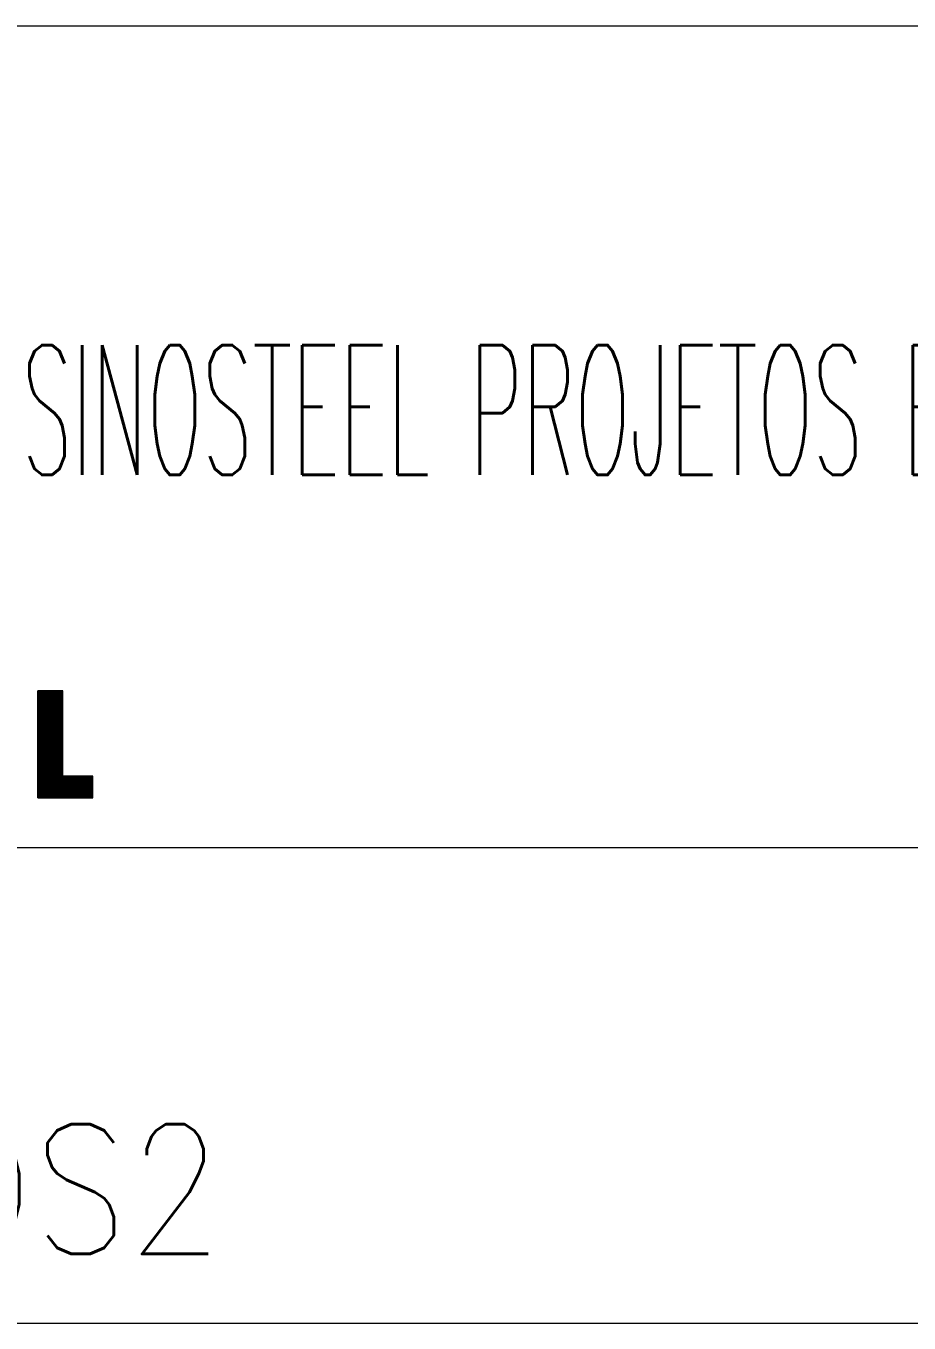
# Model space of a CAD drawing. Header units: millimetres. Extents: x -753 to 90, y 56274 to 56868.
# Drawn here: x -22.05 to -1.62, y 56323.71 to 56353.71 of the extents above; entities that cross this region are included whole.
import ezdxf

# ---------------------------------------------------------------- set-up
doc = ezdxf.new("R2010")
doc.units = ezdxf.units.MM
doc.linetypes.add('XKITLINE00', pattern=[0])
doc.layers.add('Outro tipo de objeto', color=7, linetype='Continuous', lineweight=0)
doc.styles.add('ROMANS', font='romans__.ttf')
doc.styles.add('SIMPLEX', font='simplex_.ttf')

msp = doc.modelspace()

# ---------------------------------------------------------------- linework, layer by layer
at = {"layer": 'Outro tipo de objeto', "color": 5, "linetype": 'XKITLINE00', "lineweight": 0}
for p, q in [((-725.518, 56353.714), (80.487, 56353.714)), ((-94.514, 56334.714), (80.487, 56334.714)), ((-94.514, 56323.714), (80.487, 56323.714))]:
    msp.add_line(p, q, dxfattribs=at)
at = {"layer": 'Outro tipo de objeto', "color": 7, "linetype": 'XKITLINE00', "lineweight": 0}
for p, q in [((-21.772, 56338.34), (-21.772, 56335.862)), ((-21.192, 56338.34), (-21.772, 56338.34)), ((-21.768, 56335.862), (-21.768, 56338.34)), ((-21.763, 56335.862), (-21.763, 56338.34)), ((-21.757, 56335.862), (-21.757, 56338.34)), ((-21.752, 56335.862), (-21.752, 56338.34)), ((-21.747, 56335.862), (-21.747, 56338.34)), ((-21.742, 56335.862), (-21.742, 56338.34)), ((-21.736, 56335.862), (-21.736, 56338.34)), ((-21.731, 56335.862), (-21.731, 56338.34)), ((-21.726, 56335.862), (-21.726, 56338.34)), ((-21.721, 56335.862), (-21.721, 56338.34)), ((-21.715, 56335.862), (-21.715, 56338.34)), ((-21.71, 56335.862), (-21.71, 56338.34)), ((-21.705, 56335.862), (-21.705, 56338.34)), ((-21.7, 56335.862), (-21.7, 56338.34)), ((-21.694, 56335.862), (-21.694, 56338.34)), ((-21.689, 56335.862), (-21.689, 56338.34)), ((-21.684, 56335.862), (-21.684, 56338.34)), ((-21.679, 56335.862), (-21.679, 56338.34)), ((-21.673, 56335.862), (-21.673, 56338.34)), ((-21.668, 56335.862), (-21.668, 56338.34)), ((-21.663, 56335.862), (-21.663, 56338.34)), ((-21.658, 56335.862), (-21.658, 56338.34)), ((-21.652, 56335.862), (-21.652, 56338.34)), ((-21.647, 56335.862), (-21.647, 56338.34)), ((-21.642, 56335.862), (-21.642, 56338.34)), ((-21.637, 56335.862), (-21.637, 56338.34)), ((-21.631, 56335.862), (-21.631, 56338.34)), ((-21.626, 56335.862), (-21.626, 56338.34)), ((-21.621, 56335.862), (-21.621, 56338.34)), ((-21.616, 56335.862), (-21.616, 56338.34)), ((-21.61, 56335.862), (-21.61, 56338.34)), ((-21.605, 56335.862), (-21.605, 56338.34)), ((-21.6, 56335.862), (-21.6, 56338.34)), ((-21.595, 56335.862), (-21.595, 56338.34)), ((-21.59, 56335.862), (-21.59, 56338.34)), ((-21.584, 56335.862), (-21.584, 56338.34)), ((-21.579, 56335.862), (-21.579, 56338.34)), ((-21.574, 56335.862), (-21.574, 56338.34)), ((-21.569, 56335.862), (-21.569, 56338.34)), ((-21.563, 56335.862), (-21.563, 56338.34)), ((-21.558, 56335.862), (-21.558, 56338.34)), ((-21.553, 56335.862), (-21.553, 56338.34)), ((-21.548, 56335.862), (-21.548, 56338.34)), ((-21.542, 56335.862), (-21.542, 56338.34)), ((-21.537, 56335.862), (-21.537, 56338.34)), ((-21.532, 56335.862), (-21.532, 56338.34)), ((-21.527, 56335.862), (-21.527, 56338.34)), ((-21.521, 56335.862), (-21.521, 56338.34)), ((-21.516, 56335.862), (-21.516, 56338.34)), ((-21.511, 56335.862), (-21.511, 56338.34)), ((-21.506, 56335.862), (-21.506, 56338.34)), ((-21.5, 56335.862), (-21.5, 56338.34)), ((-21.495, 56335.862), (-21.495, 56338.34)), ((-21.49, 56335.862), (-21.49, 56338.34)), ((-21.485, 56335.862), (-21.485, 56338.34)), ((-21.479, 56335.862), (-21.479, 56338.34)), ((-21.474, 56335.862), (-21.474, 56338.34)), ((-21.469, 56335.862), (-21.469, 56338.34)), ((-21.464, 56335.862), (-21.464, 56338.34)), ((-21.458, 56335.862), (-21.458, 56338.34)), ((-21.453, 56335.862), (-21.453, 56338.34)), ((-21.448, 56335.862), (-21.448, 56338.34)), ((-21.443, 56335.862), (-21.443, 56338.34)), ((-21.437, 56335.862), (-21.437, 56338.34)), ((-21.432, 56335.862), (-21.432, 56338.34)), ((-21.427, 56335.862), (-21.427, 56338.34)), ((-21.422, 56335.862), (-21.422, 56338.34)), ((-21.416, 56335.862), (-21.416, 56338.34)), ((-21.411, 56335.862), (-21.411, 56338.34)), ((-21.406, 56335.862), (-21.406, 56338.34)), ((-21.401, 56335.862), (-21.401, 56338.34)), ((-21.395, 56335.862), (-21.395, 56338.34)), ((-21.39, 56335.862), (-21.39, 56338.34)), ((-21.385, 56335.862), (-21.385, 56338.34)), ((-21.38, 56335.862), (-21.38, 56338.34)), ((-21.374, 56335.862), (-21.374, 56338.34)), ((-21.369, 56335.862), (-21.369, 56338.34)), ((-21.364, 56335.862), (-21.364, 56338.34)), ((-21.359, 56335.862), (-21.359, 56338.34)), ((-21.353, 56335.862), (-21.353, 56338.34)), ((-21.348, 56335.862), (-21.348, 56338.34)), ((-21.343, 56335.862), (-21.343, 56338.34)), ((-21.338, 56335.862), (-21.338, 56338.34)), ((-21.332, 56335.862), (-21.332, 56338.34)), ((-21.327, 56335.862), (-21.327, 56338.34)), ((-21.322, 56335.862), (-21.322, 56338.34)), ((-21.317, 56335.862), (-21.317, 56338.34)), ((-21.311, 56335.862), (-21.311, 56338.34)), ((-21.306, 56335.862), (-21.306, 56338.34)), ((-21.301, 56335.862), (-21.301, 56338.34)), ((-21.296, 56335.862), (-21.296, 56338.34)), ((-21.29, 56335.862), (-21.29, 56338.34)), ((-21.285, 56335.862), (-21.285, 56338.34)), ((-21.28, 56335.862), (-21.28, 56338.34)), ((-21.275, 56335.862), (-21.275, 56338.34)), ((-21.269, 56335.862), (-21.269, 56338.34)), ((-21.264, 56335.862), (-21.264, 56338.34)), ((-21.259, 56335.862), (-21.259, 56338.34)), ((-21.254, 56335.862), (-21.254, 56338.34)), ((-21.248, 56335.862), (-21.248, 56338.34)), ((-21.243, 56335.862), (-21.243, 56338.34)), ((-21.238, 56335.862), (-21.238, 56338.34)), ((-21.233, 56335.862), (-21.233, 56338.34)), ((-21.227, 56335.862), (-21.227, 56338.34)), ((-21.222, 56335.862), (-21.222, 56338.34)), ((-21.217, 56335.862), (-21.217, 56338.34)), ((-21.212, 56335.862), (-21.212, 56338.34)), ((-21.206, 56335.862), (-21.206, 56338.34)), ((-21.201, 56335.862), (-21.201, 56338.34)), ((-21.196, 56335.862), (-21.196, 56338.34)), ((-21.192, 56336.363), (-21.192, 56338.34)), ((-20.496, 56336.363), (-21.192, 56336.363)), ((-21.191, 56335.862), (-21.191, 56336.363)), ((-21.185, 56335.862), (-21.185, 56336.363)), ((-21.18, 56335.862), (-21.18, 56336.363)), ((-21.175, 56335.862), (-21.175, 56336.363)), ((-21.17, 56335.862), (-21.17, 56336.363)), ((-21.165, 56335.862), (-21.165, 56336.363)), ((-21.159, 56335.862), (-21.159, 56336.363)), ((-21.154, 56335.862), (-21.154, 56336.363)), ((-21.149, 56335.862), (-21.149, 56336.363)), ((-21.144, 56335.862), (-21.144, 56336.363)), ((-21.138, 56335.862), (-21.138, 56336.363)), ((-21.133, 56335.862), (-21.133, 56336.363)), ((-21.128, 56335.862), (-21.128, 56336.363)), ((-21.123, 56335.862), (-21.123, 56336.363)), ((-21.117, 56335.862), (-21.117, 56336.363)), ((-21.112, 56335.862), (-21.112, 56336.363)), ((-21.107, 56335.862), (-21.107, 56336.363)), ((-21.102, 56335.862), (-21.102, 56336.363)), ((-21.096, 56335.862), (-21.096, 56336.363)), ((-21.091, 56335.862), (-21.091, 56336.363)), ((-21.086, 56335.862), (-21.086, 56336.363)), ((-21.081, 56335.862), (-21.081, 56336.363)), ((-21.075, 56335.862), (-21.075, 56336.363)), ((-21.07, 56335.862), (-21.07, 56336.363)), ((-21.065, 56335.862), (-21.065, 56336.363)), ((-21.06, 56335.862), (-21.06, 56336.363)), ((-21.054, 56335.862), (-21.054, 56336.363)), ((-21.049, 56335.862), (-21.049, 56336.363)), ((-21.044, 56335.862), (-21.044, 56336.363)), ((-21.039, 56335.862), (-21.039, 56336.363)), ((-21.033, 56335.862), (-21.033, 56336.363)), ((-21.028, 56335.862), (-21.028, 56336.363)), ((-21.023, 56335.862), (-21.023, 56336.363)), ((-21.018, 56335.862), (-21.018, 56336.363)), ((-21.012, 56335.862), (-21.012, 56336.363)), ((-21.007, 56335.862), (-21.007, 56336.363)), ((-21.002, 56335.862), (-21.002, 56336.363)), ((-20.997, 56335.862), (-20.997, 56336.363)), ((-20.991, 56335.862), (-20.991, 56336.363)), ((-20.986, 56335.862), (-20.986, 56336.363)), ((-20.981, 56335.862), (-20.981, 56336.363)), ((-20.976, 56335.862), (-20.976, 56336.363)), ((-20.97, 56335.862), (-20.97, 56336.363)), ((-20.965, 56335.862), (-20.965, 56336.363)), ((-20.96, 56335.862), (-20.96, 56336.363)), ((-20.955, 56335.862), (-20.955, 56336.363)), ((-20.949, 56335.862), (-20.949, 56336.363)), ((-20.944, 56335.862), (-20.944, 56336.363)), ((-20.939, 56335.862), (-20.939, 56336.363)), ((-20.934, 56335.862), (-20.934, 56336.363)), ((-20.928, 56335.862), (-20.928, 56336.363)), ((-20.923, 56335.862), (-20.923, 56336.363)), ((-20.918, 56335.862), (-20.918, 56336.363)), ((-20.913, 56335.862), (-20.913, 56336.363)), ((-20.907, 56335.862), (-20.907, 56336.363)), ((-20.902, 56335.862), (-20.902, 56336.363)), ((-20.897, 56335.862), (-20.897, 56336.363)), ((-20.892, 56335.862), (-20.892, 56336.363)), ((-20.886, 56335.862), (-20.886, 56336.363)), ((-20.881, 56335.862), (-20.881, 56336.363)), ((-20.876, 56335.862), (-20.876, 56336.363)), ((-20.871, 56335.862), (-20.871, 56336.363)), ((-20.865, 56335.862), (-20.865, 56336.363)), ((-20.86, 56335.862), (-20.86, 56336.363)), ((-20.855, 56335.862), (-20.855, 56336.363)), ((-20.85, 56335.862), (-20.85, 56336.363)), ((-20.844, 56335.862), (-20.844, 56336.363)), ((-20.839, 56335.862), (-20.839, 56336.363)), ((-20.834, 56335.862), (-20.834, 56336.363)), ((-20.829, 56335.862), (-20.829, 56336.363)), ((-20.823, 56335.862), (-20.823, 56336.363)), ((-20.818, 56335.862), (-20.818, 56336.363)), ((-20.813, 56335.862), (-20.813, 56336.363)), ((-20.808, 56335.862), (-20.808, 56336.363)), ((-20.802, 56335.862), (-20.802, 56336.363)), ((-20.797, 56335.862), (-20.797, 56336.363)), ((-20.792, 56335.862), (-20.792, 56336.363)), ((-20.787, 56335.862), (-20.787, 56336.363)), ((-20.781, 56335.862), (-20.781, 56336.363)), ((-20.776, 56335.862), (-20.776, 56336.363)), ((-20.771, 56335.862), (-20.771, 56336.363)), ((-20.766, 56335.862), (-20.766, 56336.363)), ((-20.76, 56335.862), (-20.76, 56336.363)), ((-20.755, 56335.862), (-20.755, 56336.363)), ((-20.75, 56335.862), (-20.75, 56336.363)), ((-20.745, 56335.862), (-20.745, 56336.363)), ((-20.74, 56335.862), (-20.74, 56336.363)), ((-20.734, 56335.862), (-20.734, 56336.363)), ((-20.729, 56335.862), (-20.729, 56336.363)), ((-20.724, 56335.862), (-20.724, 56336.363)), ((-20.719, 56335.862), (-20.719, 56336.363)), ((-20.713, 56335.862), (-20.713, 56336.363)), ((-20.708, 56335.862), (-20.708, 56336.363)), ((-20.703, 56335.862), (-20.703, 56336.363)), ((-20.698, 56335.862), (-20.698, 56336.363)), ((-20.692, 56335.862), (-20.692, 56336.363)), ((-20.687, 56335.862), (-20.687, 56336.363)), ((-20.682, 56335.862), (-20.682, 56336.363)), ((-20.677, 56335.862), (-20.677, 56336.363)), ((-20.671, 56335.862), (-20.671, 56336.363)), ((-20.666, 56335.862), (-20.666, 56336.363)), ((-20.661, 56335.862), (-20.661, 56336.363)), ((-20.656, 56335.862), (-20.656, 56336.363)), ((-20.65, 56335.862), (-20.65, 56336.363)), ((-20.645, 56335.862), (-20.645, 56336.363)), ((-20.64, 56335.862), (-20.64, 56336.363)), ((-20.635, 56335.862), (-20.635, 56336.363)), ((-20.629, 56335.862), (-20.629, 56336.363)), ((-20.624, 56335.862), (-20.624, 56336.363)), ((-20.619, 56335.862), (-20.619, 56336.363)), ((-20.614, 56335.862), (-20.614, 56336.363)), ((-20.608, 56335.862), (-20.608, 56336.363)), ((-20.603, 56335.862), (-20.603, 56336.363)), ((-20.598, 56335.862), (-20.598, 56336.363)), ((-20.593, 56335.862), (-20.593, 56336.363)), ((-20.587, 56335.862), (-20.587, 56336.363)), ((-20.582, 56335.862), (-20.582, 56336.363)), ((-20.577, 56335.862), (-20.577, 56336.363)), ((-20.572, 56335.862), (-20.572, 56336.363)), ((-20.566, 56335.862), (-20.566, 56336.363)), ((-20.561, 56335.862), (-20.561, 56336.363)), ((-20.556, 56335.862), (-20.556, 56336.363)), ((-20.551, 56335.862), (-20.551, 56336.363)), ((-20.545, 56335.862), (-20.545, 56336.363)), ((-20.54, 56335.862), (-20.54, 56336.363)), ((-20.535, 56335.862), (-20.535, 56336.363)), ((-20.53, 56335.862), (-20.53, 56336.363)), ((-20.524, 56335.862), (-20.524, 56336.363)), ((-20.519, 56335.862), (-20.519, 56336.363)), ((-20.514, 56335.862), (-20.514, 56336.363)), ((-20.509, 56335.862), (-20.509, 56336.363)), ((-20.503, 56335.862), (-20.503, 56336.363)), ((-20.498, 56335.862), (-20.498, 56336.363)), ((-20.496, 56335.862), (-20.496, 56336.363)), ((-21.772, 56335.862), (-20.496, 56335.862))]:
    msp.add_line(p, q, dxfattribs=at)

# ---------------------------------------------------------------- texts
at = {"layer": 'Outro tipo de objeto', "color": 1}
for s, style, width, p in [('SINOSTEEL PROJETOS E TECNOLOGIA (BRASIL) LTDA.', 'SIMPLEX', 0.450058, (-22.135, 56343.332)), ('PROJETO CAPANEMA UMIDADE NATURAL OS2', 'ROMANS', 0.85, (-93.018, 56325.314))]:
    msp.add_text(s, height=3, dxfattribs=dict(at, style=style, width=width)).set_placement(p)

doc.saveas('drawing.dxf')
